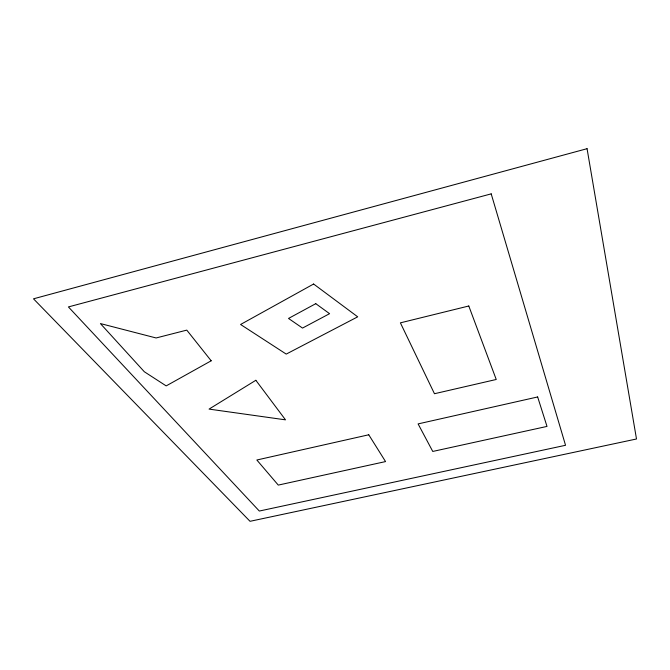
<?xml version="1.0" encoding="UTF-8"?>
<svg xmlns="http://www.w3.org/2000/svg" width="670" height="670" viewBox="0 0 670 670"><rect width="100%" height="100%" fill="white"/><g stroke="black" fill="none" stroke-linecap="round" stroke-linejoin="round"><path stroke-width="1" d="M255.848 380.284L209.057 409.102L285.512 419.847L255.848 380.284M211.184 360.795L166.185 385.895L144.326 371.75L100.391 323.56L156.11 337.965L186.779 330.117L211.184 360.795M313.61 284.021L240.58 324.481L286.224 354.095L357.705 316.826L313.61 284.021M315.771 303.669L288.519 318.443L302.522 328.074L329.581 313.677L315.771 303.669M587.062 148.69L33.5 298.82L250.036 521.31L636.5 438.984L587.062 148.69M491.202 193.864L68.407 306.927L259.323 511.043L565.539 445.29L491.202 193.864M468.791 305.997L400.4 322.848L434.462 393.726L496.236 379.48L468.791 305.997M368.76 434.78L256.836 460.005L278.276 485.097L385.552 461.58L368.76 434.78M537.658 396.958L418.097 423.901L432.761 451.446L547.005 426.413L537.658 396.958"/></g></svg>
